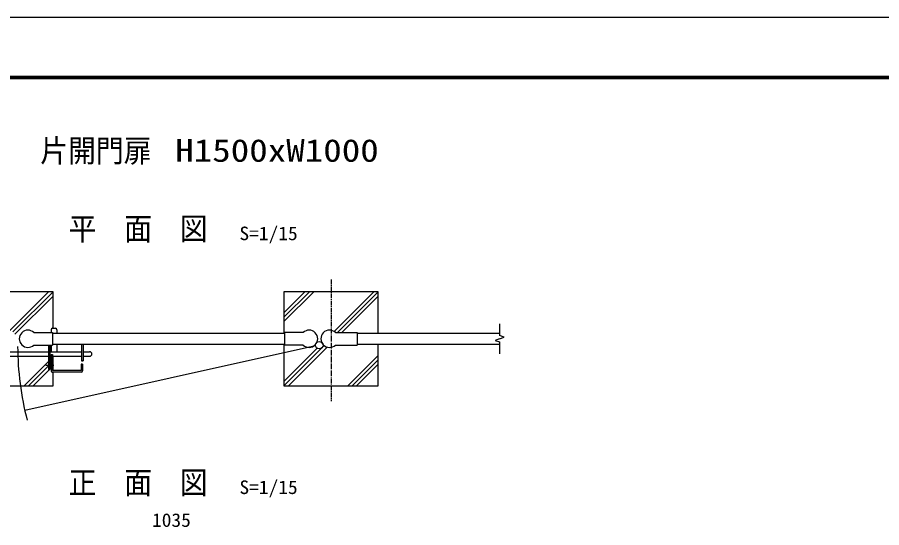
# Model space of a CAD drawing. Units: millimetres, scale not verified. Extents: x -4455 to 4455, y -3150 to 3150.
# Drawn here: x -2950 to -199, y 1524 to 3150 of the extents above; entities that cross this region are included whole.
import ezdxf
from ezdxf.enums import TextEntityAlignment as Align

# ---------------------------------------------------------------- set-up
doc = ezdxf.new("R2010")
doc.units = ezdxf.units.MM
doc.header["$LTSCALE"] = 20
doc.linetypes.add('USER3', pattern=[1.125, 0.75, -0.125, 0.125, -0.125])
for name, color, linetype, lineweight in [('0-0_6文字', 3, 'Continuous', 25), ('0-1_8部品', 7, 'Continuous', 25), ('0-2_4基礎', 4, 'Continuous', 25), ('0-3_1部材', 7, 'Continuous', 25), ('0-4_中心線', 1, 'USER3', 25), ('0-5_5寸法', 1, 'Continuous', 25), ('0-9_0', 4, 'Continuous', 25)]:
    doc.layers.add(name, color=color, linetype=linetype, lineweight=lineweight)
doc.styles.add('ＭＳ ゴシック', font='')
doc.styles.get('ＭＳ ゴシック').set_extended_font_data('MS Gothic')

msp = doc.modelspace()

# ---------------------------------------------------------------- linework, layer by layer
at = {"layer": '0-1_8部品'}
for p, q in [((-2843.04, 2154.42), (-2843.04, 2145.92)), ((-2838.04, 2159.42), (-2829.04, 2159.42)), ((-2824.04, 2154.42), (-2824.04, 2143.42)), ((-2851.04, 2105.92), (-2851.04, 2028.42)), ((-2846.54, 2105.92), (-2846.54, 2028.42)), ((-2843.04, 2105.92), (-2843.04, 2084.42)), ((-2824.04, 2108.92), (-2824.04, 2084.42)), ((-2745.54, 2107.42), (-2745.54, 2055.92)), ((-2978.04, 2084.42), (-2851.04, 2084.42)), ((-2978.04, 2070.42), (-2851.04, 2070.42)), ((-2846.54, 2084.42), (-2745.54, 2084.42)), ((-2843.04, 2075.42), (-2843.04, 2023.8)), ((-2843.04, 2075.42), (-2838.54, 2075.42)), ((-2838.54, 2075.42), (-2838.54, 2024.3)), ((-2838.54, 2070.42), (-2745.54, 2070.42)), ((-2836.55, 2024.3), (-2836.55, 2070.42)), ((-2741.04, 2084.42), (-2735.04, 2084.42)), ((-2741.04, 2070.42), (-2735.04, 2070.42)), ((-2735.04, 2084.42), (-2720.04, 2084.42)), ((-2735.04, 2070.42), (-2720.04, 2070.42)), ((-2833.75, 2040.8), (-2859.43, 2040.8)), ((-2743.04, 2044.8), (-2743.04, 2023.8)), ((-2851.04, 2028.42), (-2846.54, 2028.42)), ((-2747.04, 2019.8), (-2839.04, 2019.8)), ((-2747.54, 2024.3), (-2838.54, 2024.3))]:
    msp.add_line(p, q, dxfattribs=at)
for points in [[(-2741.04, 2107.42), (-2741.04, 2055.92), (-2745.54, 2055.92), (-2741.04, 2055.92)], [(-2743.04, 2044.8), (-2747.54, 2044.8), (-2747.54, 2024.3)]]:
    msp.add_lwpolyline(points, dxfattribs=at)
for centre, radius, start, end in [((-2838.04, 2154.42), 5, 90, 180), ((-2829.04, 2154.42), 5, 0, 90), ((-2720.04, 2077.42), 7, 270, 90), ((-2839.04, 2023.8), 4, 180, 270), ((-2747.04, 2023.8), 4, 270, 0)]:
    msp.add_arc(centre, radius, start, end, dxfattribs=at)
at = {"layer": '0-2_4基礎', "color": 7}
for p, q in [((-2836.55, 2275.92), (-3136.55, 2275.92)), ((-2836.55, 2159.42), (-2836.55, 2275.92)), ((-1801.55, 2275.92), (-2101.55, 2275.92)), ((-2101.55, 2275.92), (-2101.55, 2145.92)), ((-1801.55, 2143.42), (-1801.55, 2275.92)), ((-2101.55, 2105.92), (-2101.55, 1975.92)), ((-1801.55, 1975.92), (-1801.55, 2108.42)), ((-2836.55, 1975.92), (-2836.55, 2019.8)), ((-3136.55, 1975.92), (-2836.55, 1975.92)), ((-2101.55, 1975.92), (-1801.55, 1975.92))]:
    msp.add_line(p, q, dxfattribs=at)
at = {"layer": '0-2_4基礎'}
for p, q in [((-2974.2, 2152.41), (-2850.7, 2275.92)), ((-2964.77, 2147.7), (-2836.55, 2275.92)), ((-2958.08, 2140.25), (-2836.55, 2261.77)), ((-2101.55, 2180.64), (-2006.27, 2275.92)), ((-2101.55, 2194.78), (-2020.42, 2275.92)), ((-2101.55, 2208.92), (-2034.56, 2275.92)), ((-1942.22, 2149.39), (-1815.69, 2275.92)), ((-1931.55, 2145.92), (-1801.55, 2275.92)), ((-1917.41, 2145.92), (-1801.55, 2261.77)), ((-2101.55, 1975.92), (-1973.34, 2104.13)), ((-2101.55, 1990.06), (-1995.93, 2095.69)), ((-2087.41, 1975.92), (-1963.91, 2099.42)), ((-1898.52, 1975.92), (-1801.55, 2072.88)), ((-2914.32, 1975.92), (-2851.04, 2039.2)), ((-1884.37, 1975.92), (-1801.55, 2058.74)), ((-1870.23, 1975.92), (-1801.55, 2044.6)), ((-2900.18, 1975.92), (-2847.68, 2028.42))]:
    msp.add_line(p, q, dxfattribs=at)
at = {"layer": '0-3_1部材', "color": 4}
for p, q in [((-1414.87, 2173.42), (-1414.87, 2136.18)), ((-1400.78, 2131.05), (-1414.87, 2136.18)), ((-1414.87, 2125.92), (-1400.78, 2131.05)), ((-1980.03, 2111.59), (-1979.22, 2112.39)), ((-1414.87, 2115.66), (-1414.87, 2078.42)), ((-2928.47, 1975.92), (-2851.04, 2053.34))]:
    msp.add_line(p, q, dxfattribs=at)
at = {"layer": '0-3_1部材'}
for p, q in [((-2897.68, 2145.92), (-2838.55, 2145.92)), ((-2838.55, 2145.92), (-2838.55, 2105.92)), ((-2838.55, 2143.42), (-2099.55, 2143.42)), ((-2099.55, 2145.92), (-2099.55, 2105.92)), ((-2040.43, 2145.92), (-2099.55, 2145.92)), ((-1937.68, 2145.92), (-1868.55, 2145.92)), ((-1868.55, 2145.92), (-1868.55, 2105.92)), ((-1868.55, 2143.42), (-1414.87, 2143.42)), ((-2897.68, 2105.92), (-2838.55, 2105.92)), ((-2838.55, 2108.42), (-2099.55, 2108.42)), ((-2040.43, 2105.92), (-2099.55, 2105.92)), ((-1937.68, 2105.92), (-1868.55, 2105.92)), ((-1868.55, 2108.42), (-1414.87, 2108.42))]:
    msp.add_line(p, q, dxfattribs=at)
at = {"layer": '0-3_1部材', "color": 1}
msp.add_line((-2000.78, 2102.93), (-2926.51, 1897.7), dxfattribs=at)
at = {"layer": '0-3_1部材', "color": 4}
msp.add_lwpolyline([(-1414.87, 2125.92), (-1428.97, 2120.79), (-1414.87, 2115.66)], dxfattribs=at)
at = {"layer": '0-3_1部材'}
msp.add_circle((-1989.06, 2105.53), 12, dxfattribs=at)
for centre, start, end in [((-2916.55, 2125.92), 46.65803, 313.34122), ((-2021.55, 2125.92), 226.6588, 133.3418), ((-1956.55, 2125.92), 46.65727, 313.34045)]:
    msp.add_arc(centre, 27.5, start, end, dxfattribs=at)
at = {"layer": '0-3_1部材', "color": 1}
msp.add_arc((-1989.06, 2105.53), 960.21, 180.22168, 194.42528, dxfattribs=at)
at = {"layer": '0-4_中心線'}
msp.add_line((-1951.55, 2314.81), (-1951.55, 1927.5), dxfattribs=at)
at = {"layer": '0-9_0', "color": 3}
msp.add_lwpolyline([(-4454.66, 3150.24), (4455.34, 3150.24), (4455.34, -3149.76), (-4454.66, -3149.76)], close=True, dxfattribs=at)
at = {"layer": '0-9_0', "color": 7}
for points in [[(-4154.66, 2962.74), (4155.34, 2962.74), (4155.34, -2962.26), (-4154.66, -2962.26)], [(-4152.79, 2960.87), (4153.46, 2960.87), (4153.46, -2960.38), (-4152.79, -2960.38)], [(-4150.91, 2958.99), (4151.59, 2958.99), (4151.59, -2958.51), (-4150.91, -2958.51)], [(-4149.04, 2957.12), (4149.71, 2957.12), (4149.71, -2956.63), (-4149.04, -2956.63)], [(-4147.16, 2955.24), (4147.84, 2955.24), (4147.84, -2954.76), (-4147.16, -2954.76)]]:
    msp.add_lwpolyline(points, close=True, dxfattribs=at)

# ---------------------------------------------------------------- texts
at = {"layer": '0-0_6文字', "color": 7, "style": 'ＭＳ ゴシック'}
for s, width, p in [('片開門扉', 0.9, (-2877.4, 2667.28)), ('\u3000H1500xW1000', 1.2, (-2565.81, 2668.15)), ('平  面  図', 0.9, (-2786.87, 2418.73)), ('正  面  図', 0.9, (-2786.87, 1609.87))]:
    msp.add_text(s, height=72.16, dxfattribs=dict(at, width=width)).set_placement(p, align=Align.BOTTOM_LEFT)
at = {"layer": '0-0_6文字', "style": 'ＭＳ ゴシック', "width": 1.05}
for p in [(-2243.16, 2427.05), (-2243.16, 1618.2)]:
    msp.add_text('S=1/15', height=43.26, dxfattribs=at).set_placement(p, align=Align.BOTTOM_LEFT)
at = {"layer": '0-5_5寸法', "color": 3, "style": 'ＭＳ ゴシック', "width": 1.05}
msp.add_text('1035', height=43.26, dxfattribs=at).set_placement((-2521.56, 1513.58), align=Align.BOTTOM_LEFT)

doc.saveas('drawing.dxf')
